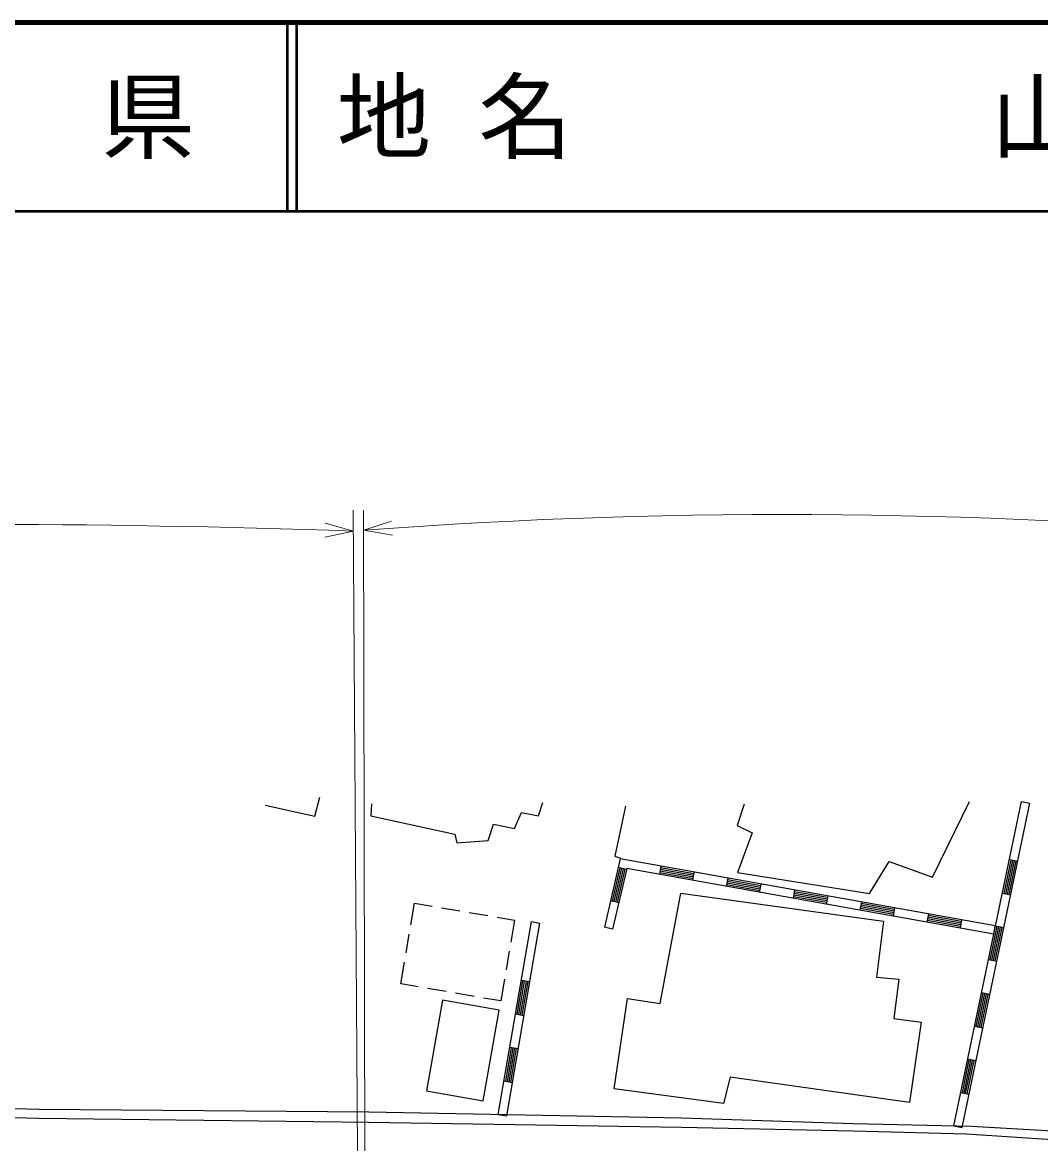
# Model space of a CAD drawing. Units: millimetres, scale not verified. Extents: x 40000 to 680000, y 20000 to 380000.
# Drawn here: x 353726 to 407666, y 320584 to 380000 of the extents above; entities that cross this region are included whole.
import ezdxf
from ezdxf.enums import TextEntityAlignment as Align

# ---------------------------------------------------------------- set-up
doc = ezdxf.new("R2010")
doc.units = ezdxf.units.MM
doc.header["$LTSCALE"] = 1000
for name, color, linetype, lineweight in [('M-BGD', 7, 'Continuous', 25), ('M-STR-HTXT', 7, 'Continuous', 13), ('M-TTL', 2, 'Continuous', 140), ('M-TTL-LINE', 7, 'Continuous', 50)]:
    doc.layers.add(name, color=color, linetype=linetype, lineweight=lineweight)
doc.layers.add('M-TTL-TXT', color=7, linetype='Continuous')
doc.styles.add('ＭＳ ゴシック', font='')
doc.styles.get('ＭＳ ゴシック').set_extended_font_data('MS Gothic')

msp = doc.modelspace()

# ---------------------------------------------------------------- linework, layer by layer
at = {"layer": 'M-BGD'}
for p, q in [((403065, 321530), (406659, 338713)), ((406659, 338713), (407099, 338621)), ((403505, 321438), (407099, 338621)), ((385402, 335674), (384557, 332056)), ((385382, 335192), (384973, 333439)), ((385743, 335156), (384996, 331954)), ((385469, 335172), (385060, 333419)), ((385557, 335151), (385148, 333398)), ((385645, 335131), (385236, 333378)), ((385732, 335110), (385294, 335213)), ((405267, 332122), (385402, 335674)), ((405188, 331679), (385743, 335156)), ((387548, 335290), (387469, 334847)), ((389288, 334796), (387516, 335113)), ((389304, 334885), (387532, 335202)), ((405733, 333844), (406101, 335606)), ((405821, 333826), (406189, 335588)), ((405909, 333808), (406277, 335570)), ((405997, 333789), (406365, 335551)), ((406454, 335533), (406013, 335625)), ((389256, 334619), (387485, 334936)), ((389272, 334708), (387500, 335025)), ((389241, 334530), (389320, 334973)), ((391092, 334657), (391013, 334214)), ((392848, 334251), (391076, 334568)), ((392800, 333985), (391028, 334302)), ((392816, 334074), (391044, 334391)), ((392832, 334162), (391060, 334479)), ((392784, 333897), (392864, 334340)), ((394636, 334023), (394556, 333580)), ((396392, 333617), (394620, 333934)), ((374306, 332171), (374503, 333326)), ((374503, 333326), (375427, 333168)), ((384885, 333460), (385323, 333358)), ((396344, 333352), (394572, 333668)), ((396360, 333440), (394588, 333757)), ((396376, 333529), (394604, 333846)), ((396328, 333263), (396407, 333706)), ((398179, 333389), (398100, 332946)), ((405645, 333863), (406085, 333771)), ((375920, 333084), (376906, 332916)), ((377398, 332832), (378384, 332664)), ((399888, 332718), (398116, 333035)), ((399904, 332806), (398132, 333123)), ((399920, 332895), (398148, 333212)), ((399935, 332984), (398163, 333300)), ((399872, 332629), (399951, 333072)), ((401723, 332755), (401644, 332312)), ((378877, 332580), (379801, 332422)), ((378939, 322131), (380692, 332346)), ((379382, 322055), (381135, 332270)), ((379801, 332422), (379604, 331267)), ((380692, 332346), (381135, 332270)), ((403432, 332084), (401660, 332401)), ((403447, 332173), (401676, 332489)), ((403463, 332261), (401691, 332578)), ((403479, 332350), (401707, 332667)), ((403416, 331995), (403495, 332438)), ((374054, 330692), (374222, 331678)), ((384996, 331954), (384557, 332056)), ((404996, 330321), (405364, 332083)), ((405084, 330302), (405452, 332064)), ((405172, 330284), (405540, 332046)), ((405188, 331679), (405267, 332122)), ((405260, 330265), (405628, 332027)), ((405716, 332009), (405276, 332101)), ((379520, 330774), (379352, 329789)), ((373773, 329045), (373970, 330199)), ((404907, 330339), (405348, 330247)), ((379268, 329296), (379071, 328141)), ((379941, 327438), (380245, 329212)), ((380030, 327423), (380334, 329197)), ((380118, 327408), (380423, 329182)), ((380600, 329152), (380157, 329228)), ((380207, 327393), (380512, 329167)), ((374697, 328887), (373773, 329045)), ((376175, 328635), (375189, 328803)), ((404979, 328485), (404539, 328577)), ((377654, 328383), (376668, 328551)), ((379071, 328141), (378147, 328298)), ((404259, 326797), (404627, 328559)), ((404347, 326779), (404715, 328540)), ((404435, 326760), (404803, 328522)), ((404523, 326742), (404891, 328504)), ((379852, 327454), (380296, 327377)), ((404170, 326815), (404611, 326723)), ((379332, 323890), (379636, 325664)), ((379421, 323875), (379725, 325649)), ((379509, 323860), (379814, 325634)), ((379991, 325603), (379548, 325680)), ((379598, 323845), (379903, 325619)), ((403522, 323273), (403890, 325035)), ((403610, 323255), (403978, 325017)), ((404242, 324961), (403802, 325054)), ((403698, 323236), (404066, 324998)), ((403786, 323218), (404154, 324980)), ((379243, 323906), (379687, 323829)), ((403433, 323292), (403874, 323200)), ((378939, 322131), (379382, 322055)), ((403065, 321530), (403505, 321438))]:
    msp.add_line(p, q, dxfattribs=at)
for points in [[(366595, 338527), (369221, 337940), (369477, 338943)], [(391968, 338580), (391584, 337438), (392381, 337054), (391607, 334958), (398610, 333840), (399649, 335534), (401936, 334708), (403909, 338717)], [(372220, 338591), (372188, 337961), (376640, 336990), (376736, 336520), (378400, 336641), (378692, 337516), (379795, 337289), (380162, 338135), (381072, 337958), (381293, 338662)], [(385674, 338468), (385109, 335808), (385407, 335709)], [(318923, 322235), (327706, 322690), (333064, 322530), (344674, 322188), (354596, 321924), (372074, 321722), (388639, 321459), (397743, 321255), (403747, 321095), (410424, 320651)], [(320403, 322793), (327701, 323171), (333129, 322946), (344687, 322668), (354605, 322404), (372084, 322267), (388648, 321940), (397738, 321650), (404008, 321509), (410461, 321130)]]:
    msp.add_lwpolyline(points, dxfattribs=at)
for points in [[(388611, 333860), (399352, 332366), (398978, 329409), (400163, 329292), (399901, 327210), (401332, 327018), (400725, 322768), (391224, 324109), (390861, 322700), (385070, 323479), (385780, 328272), (387520, 328016)], [(375987, 328188), (375135, 323386), (378130, 322855), (378982, 327656)]]:
    msp.add_lwpolyline(points, close=True, dxfattribs=at)
at = {"layer": 'M-STR-HTXT'}
for p, q in [((371474, 320150), (371252, 354151)), ((371865, 319765), (371803, 354152)), ((371805, 353091), (373272, 353577)), ((371259, 353042), (369747, 352720)), ((371259, 353042), (369773, 353469)), ((371805, 353091), (373328, 352829))]:
    msp.add_line(p, q, dxfattribs=at)
for centre, radius, start, end in [((394072, 54815), 299106, 55.66491, 94.26946), ((350565, -241117), 594520, 88.00522, 95.92913)]:
    msp.add_arc(centre, radius, start, end, dxfattribs=at)
at = {"layer": 'M-TTL'}
msp.add_line((680000, 380000), (40000, 380000), dxfattribs=at)
at = {"layer": 'M-TTL-LINE'}
for p, q in [((367750, 380000), (367750, 370000)), ((368250, 380000), (368250, 370000)), ((40000, 370000), (680000, 370000))]:
    msp.add_line(p, q, dxfattribs=at)

# ---------------------------------------------------------------- texts
at = {"layer": 'M-TTL-TXT', "style": 'ＭＳ ゴシック'}
for s, p in [('地 名', (370380, 375000)), ('山口市小郡下郷', (405024, 375000))]:
    msp.add_text(s, height=3666, dxfattribs=at).set_placement(p, align=Align.MIDDLE_LEFT)
msp.add_text('山\u3000口\u3000県', height=3666, dxfattribs=at).set_placement((350375, 375000), align=Align.MIDDLE_CENTER)

doc.saveas('drawing.dxf')
